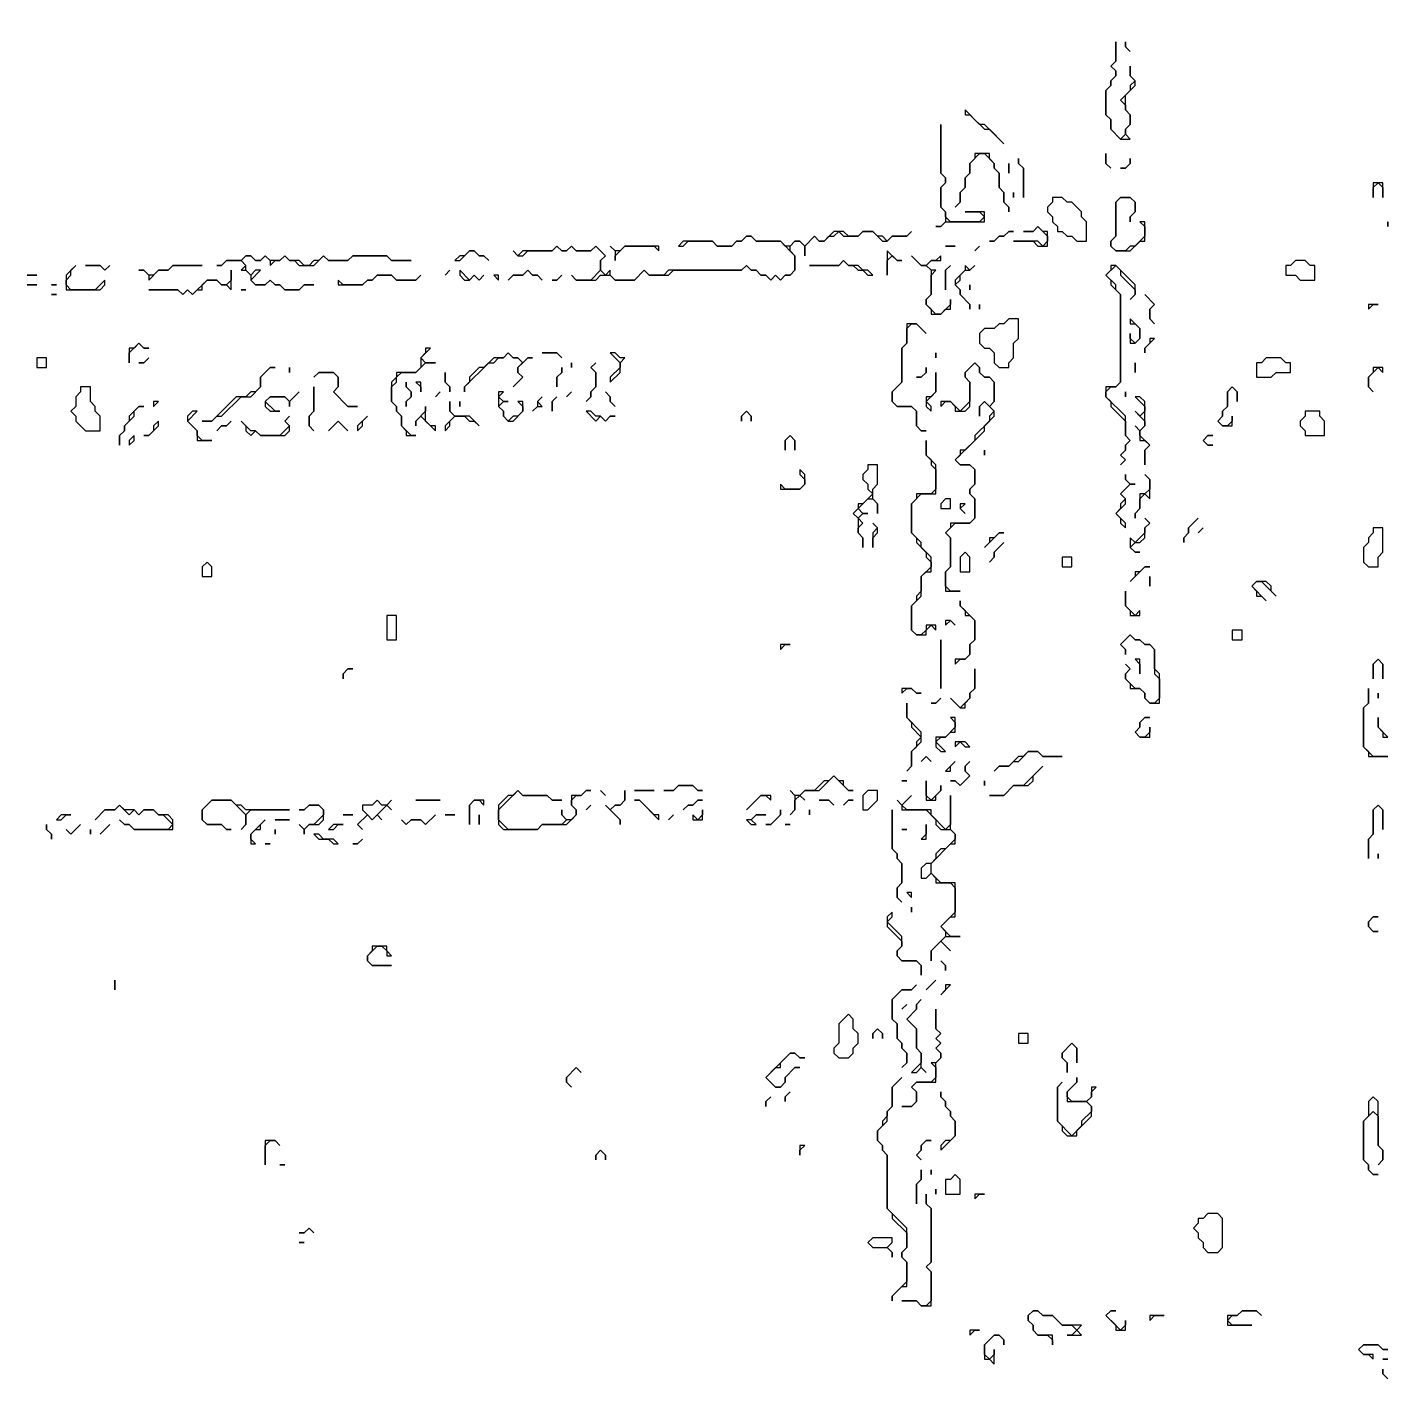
# Model space of a CAD drawing. Header units: metres. Extents: x 0 to 3575, y 1 to 2763.
# Drawn here: x 3295 to 3575, y 35 to 313 of the extents above; entities that cross this region are included whole.
import ezdxf

# ---------------------------------------------------------------- set-up
doc = ezdxf.new("R2010")
doc.units = ezdxf.units.M

msp = doc.modelspace()

# ---------------------------------------------------------------- linework, layer by layer
for points in [[(3521, 313)], [(3519, 310), (3519, 306), (3518, 305), (3519, 304), (3519, 303), (3518, 302), (3518, 301), (3517, 300), (3517, 295), (3518, 294), (3518, 292), (3520, 290), (3522, 290), (3521, 291), (3521, 292), (3522, 293), (3522, 295), (3521, 296), (3521, 299), (3523, 301), (3523, 302), (3522, 303), (3522, 305), (3522, 303), (3523, 302), (3522, 301), (3522, 300), (3520, 298), (3521, 297), (3521, 296), (3522, 295), (3522, 293), (3521, 292), (3521, 291), (3520, 290), (3518, 292), (3518, 294), (3517, 295), (3517, 300), (3518, 301), (3518, 302), (3519, 303), (3519, 304), (3518, 305), (3519, 306)], [(3521, 310), (3521, 309), (3522, 308), (3521, 309)], [(3520, 301)], [(3486, 297)], [(3484, 295)], [(3488, 296), (3488, 295), (3489, 295), (3492, 292), (3493, 292), (3496, 289), (3492, 293), (3491, 293)], [(3483, 293), (3483, 283), (3484, 282), (3484, 281), (3483, 280), (3483, 276), (3484, 275), (3484, 273), (3483, 272), (3482, 272), (3483, 272), (3484, 273), (3492, 273), (3492, 275), (3488, 275), (3491, 275), (3492, 274), (3491, 273), (3485, 273), (3484, 274), (3484, 275), (3483, 276), (3483, 280), (3484, 281), (3484, 282), (3483, 283)], [(3485, 292)], [(3518, 289)], [(3490, 287), (3490, 286), (3489, 285), (3489, 283), (3488, 282), (3488, 280), (3487, 279), (3487, 277), (3486, 276), (3487, 277), (3487, 279), (3488, 280), (3488, 282), (3489, 283), (3489, 285), (3491, 287), (3492, 287), (3494, 285), (3494, 284), (3495, 283), (3495, 280), (3496, 279), (3496, 277), (3497, 276), (3497, 275), (3497, 276), (3496, 277), (3496, 279), (3495, 280), (3495, 283), (3494, 284), (3494, 285), (3493, 286), (3493, 287)], [(3498, 288)], [(3499, 286), (3499, 285), (3500, 284), (3500, 278), (3500, 284), (3499, 285)], [(3517, 287), (3517, 285), (3518, 284), (3517, 285)], [(3522, 286), (3522, 285), (3521, 284), (3520, 284), (3521, 284), (3522, 285)], [(3522, 288)], [(3497, 285), (3497, 283)], [(3572, 281), (3572, 278), (3572, 280), (3573, 281), (3574, 280), (3574, 278), (3574, 281)], [(3498, 279), (3498, 278)], [(3506, 278), (3506, 277), (3505, 276), (3505, 275), (3506, 274), (3506, 273), (3507, 272), (3507, 271), (3508, 271), (3509, 270), (3510, 270), (3511, 269), (3513, 269), (3513, 273), (3512, 274), (3512, 275), (3510, 277), (3509, 277), (3508, 278)], [(3520, 278), (3519, 277), (3519, 270), (3518, 269), (3518, 268), (3519, 267), (3522, 267), (3524, 269), (3525, 269), (3525, 273), (3524, 273), (3525, 272), (3525, 270), (3523, 268), (3522, 268), (3521, 267), (3519, 267), (3518, 268), (3518, 269), (3519, 270), (3519, 277), (3520, 278), (3522, 278), (3523, 277), (3523, 275), (3522, 274), (3522, 273), (3522, 274), (3523, 275), (3523, 277), (3522, 278)], [(3499, 275)], [(3498, 273)], [(3503, 272), (3502, 271), (3500, 271), (3502, 271), (3503, 272), (3505, 270), (3505, 269), (3504, 268), (3503, 269), (3498, 269), (3502, 269), (3503, 268), (3505, 268), (3505, 271), (3504, 271)], [(3575, 273), (3575, 272)], [(3461, 271), (3459, 269), (3458, 269), (3457, 270), (3455, 268), (3454, 269), (3453, 269), (3452, 268), (3451, 268), (3450, 269), (3445, 269), (3444, 270), (3443, 270), (3442, 269), (3441, 269), (3440, 268), (3437, 268), (3436, 269), (3430, 269), (3429, 268), (3430, 268), (3431, 269), (3436, 269), (3437, 268), (3440, 268), (3441, 269), (3442, 269), (3443, 270), (3444, 270), (3445, 269), (3450, 269), (3453, 266), (3453, 263), (3452, 262), (3451, 262), (3450, 261), (3449, 262), (3448, 261), (3447, 262), (3446, 262), (3445, 263), (3444, 263), (3443, 264), (3442, 263), (3427, 263), (3426, 262), (3423, 262), (3422, 263), (3420, 261), (3416, 261), (3415, 262), (3415, 263), (3414, 262), (3413, 263), (3413, 265), (3414, 266), (3412, 268), (3411, 267), (3408, 267), (3407, 268), (3406, 267), (3405, 267), (3404, 268), (3403, 267), (3397, 267), (3396, 266), (3395, 267), (3396, 266), (3397, 266), (3398, 267), (3403, 267), (3404, 268), (3405, 267), (3406, 267), (3407, 268), (3408, 267), (3411, 267), (3412, 268), (3414, 266), (3413, 265), (3413, 263), (3411, 261), (3408, 261), (3407, 262), (3408, 261), (3412, 261), (3413, 262), (3415, 262), (3416, 261), (3420, 261), (3422, 263), (3423, 262), (3427, 262), (3428, 263), (3442, 263), (3443, 264), (3444, 263), (3445, 263), (3446, 262), (3447, 262), (3448, 261), (3449, 262), (3450, 261), (3451, 262), (3452, 262), (3453, 263), (3453, 266), (3452, 267), (3452, 268), (3453, 269), (3454, 269), (3455, 268), (3455, 266), (3455, 268), (3457, 270), (3458, 269), (3459, 269), (3460, 270), (3461, 270), (3462, 271), (3463, 270), (3466, 270), (3467, 271), (3469, 271), (3471, 269), (3472, 269), (3473, 270), (3476, 270), (3477, 271), (3476, 270), (3473, 270), (3472, 269), (3471, 270), (3470, 270), (3469, 271), (3467, 271), (3466, 270), (3464, 270), (3463, 271)], [(3497, 271), (3496, 270), (3495, 270), (3494, 269), (3493, 269), (3494, 269), (3495, 270), (3496, 270), (3497, 271), (3498, 271)], [(3340, 266), (3339, 265), (3336, 265), (3335, 264), (3334, 264), (3335, 264), (3336, 265), (3339, 265), (3340, 264), (3339, 263), (3340, 263), (3341, 262), (3341, 261), (3342, 260), (3344, 260), (3345, 261), (3346, 260), (3347, 260), (3348, 259), (3351, 259), (3352, 260), (3354, 260), (3352, 260), (3351, 259), (3348, 259), (3347, 260), (3346, 260), (3345, 261), (3344, 260), (3342, 260), (3341, 261), (3343, 263), (3342, 263), (3341, 262), (3340, 263), (3340, 264), (3339, 265), (3340, 266), (3341, 266), (3342, 265), (3343, 265), (3344, 266), (3345, 265), (3345, 264), (3346, 265), (3347, 265), (3348, 266), (3349, 265), (3350, 265), (3351, 264), (3354, 264), (3356, 266), (3357, 265), (3361, 265), (3362, 266), (3369, 266), (3370, 265), (3374, 265), (3370, 265), (3369, 266), (3362, 266), (3361, 265), (3357, 265), (3356, 266), (3355, 265), (3354, 265), (3353, 264), (3352, 264), (3351, 265), (3349, 265), (3348, 266), (3347, 265), (3345, 265), (3344, 266), (3343, 265), (3342, 265), (3341, 266)], [(3386, 267), (3385, 266), (3384, 266), (3383, 265), (3384, 265), (3386, 267), (3387, 267), (3388, 266), (3389, 266), (3390, 265), (3389, 266), (3388, 266), (3387, 267)], [(3415, 268), (3416, 267), (3416, 265), (3416, 266), (3418, 268), (3424, 268), (3425, 267), (3425, 268), (3418, 268), (3417, 267), (3416, 267)], [(3472, 267), (3472, 262), (3472, 265), (3473, 266), (3474, 265), (3475, 265), (3474, 265)], [(3475, 267)], [(3477, 266), (3479, 264), (3480, 264), (3481, 263), (3481, 258), (3480, 257), (3480, 256), (3481, 255), (3481, 254), (3483, 254), (3484, 255), (3485, 255), (3485, 257), (3485, 256), (3483, 254), (3482, 254), (3480, 256), (3480, 257), (3481, 258), (3481, 262), (3482, 263), (3481, 263), (3480, 264), (3481, 265), (3483, 265), (3483, 266), (3482, 265), (3481, 265), (3480, 264), (3479, 264)], [(3484, 268), (3486, 268)], [(3486, 266)], [(3491, 268), (3490, 267)], [(3305, 264), (3303, 262), (3303, 259), (3310, 259), (3311, 260), (3311, 261), (3309, 259), (3304, 259), (3303, 260), (3303, 261), (3304, 262), (3304, 263)], [(3307, 264), (3310, 264), (3311, 263), (3312, 264), (3311, 263), (3310, 264)], [(3325, 264), (3324, 263), (3322, 263), (3321, 262), (3320, 262), (3319, 263), (3318, 263), (3319, 263), (3320, 262), (3320, 261), (3322, 263), (3324, 263), (3325, 264), (3331, 264)], [(3376, 265)], [(3393, 265)], [(3463, 265), (3462, 264), (3456, 264), (3462, 264), (3463, 265), (3464, 264), (3465, 264), (3466, 263), (3467, 263), (3468, 262), (3469, 262), (3468, 263), (3467, 263), (3466, 264), (3464, 264)], [(3485, 264), (3484, 263), (3484, 259), (3484, 263)], [(3488, 264), (3488, 263), (3486, 261), (3486, 260), (3487, 259), (3487, 258), (3489, 256), (3489, 255), (3489, 256), (3487, 258), (3487, 259), (3486, 260), (3487, 261), (3487, 262), (3488, 263), (3489, 263), (3490, 264), (3489, 263)], [(3518, 264), (3518, 263), (3517, 262), (3518, 261), (3518, 260), (3520, 258), (3520, 240), (3519, 239), (3517, 239), (3517, 237), (3518, 236), (3518, 235), (3521, 232), (3521, 229), (3522, 228), (3521, 227), (3521, 226), (3520, 225), (3521, 224), (3520, 223), (3521, 224), (3520, 225), (3521, 226), (3521, 227), (3522, 228), (3521, 229), (3521, 233), (3517, 237), (3517, 238), (3518, 239), (3519, 239), (3520, 240), (3520, 258), (3519, 259), (3519, 260), (3517, 262), (3519, 264), (3520, 263), (3520, 262), (3523, 259), (3523, 258), (3522, 257), (3523, 258), (3523, 260), (3519, 264)], [(3556, 265), (3555, 264), (3554, 264), (3554, 262), (3556, 262), (3557, 261), (3560, 261), (3560, 264), (3559, 264), (3558, 265)], [(3295, 262), (3297, 262)], [(3337, 263), (3337, 261), (3336, 260), (3335, 260), (3334, 261), (3332, 261), (3329, 258), (3328, 259), (3327, 258), (3326, 259), (3320, 259), (3326, 259), (3327, 258), (3328, 259), (3329, 258), (3330, 259), (3331, 259), (3331, 260), (3332, 261), (3334, 261), (3335, 260), (3336, 260), (3337, 259)], [(3357, 261)], [(3367, 262), (3366, 261), (3365, 261), (3364, 260), (3360, 260), (3359, 261), (3359, 260), (3364, 260), (3365, 261), (3366, 261), (3367, 262), (3370, 262), (3371, 261), (3375, 261), (3376, 262), (3375, 261), (3371, 261), (3370, 262)], [(3382, 263), (3381, 262)], [(3384, 263), (3384, 262), (3385, 261), (3386, 261), (3387, 262), (3388, 261), (3389, 262), (3388, 261), (3387, 262), (3386, 261)], [(3391, 262), (3392, 261), (3392, 262)], [(3398, 263), (3397, 262), (3395, 262), (3394, 261), (3395, 262), (3397, 262), (3398, 263), (3399, 262), (3400, 262), (3401, 261), (3400, 262), (3399, 262)], [(3405, 262), (3404, 261), (3403, 261), (3404, 261)], [(3295, 260), (3297, 260)], [(3300, 260), (3301, 260)], [(3300, 258), (3301, 258)], [(3339, 259), (3340, 259)], [(3489, 260), (3489, 259)], [(3525, 258), (3527, 256), (3526, 255), (3526, 253), (3527, 252), (3526, 253), (3526, 255), (3527, 256)], [(3491, 256), (3491, 255)], [(3571, 256), (3571, 255), (3572, 256), (3573, 256)], [(3476, 252), (3476, 248), (3475, 247), (3475, 240), (3473, 238), (3473, 236), (3474, 235), (3477, 235), (3478, 234), (3478, 231), (3479, 230), (3480, 230), (3479, 230), (3478, 231), (3478, 234), (3477, 235), (3474, 235), (3473, 236), (3473, 238), (3475, 240), (3475, 247), (3476, 248), (3476, 251), (3477, 252), (3478, 252), (3480, 250), (3478, 252)], [(3497, 253), (3496, 252), (3495, 252), (3494, 251), (3492, 251), (3491, 250), (3491, 248), (3492, 247), (3493, 247), (3494, 246), (3494, 244), (3495, 243), (3497, 243), (3497, 244), (3498, 245), (3498, 248), (3499, 249), (3499, 253)], [(3522, 253), (3522, 252), (3523, 252), (3524, 251), (3524, 249), (3523, 248), (3522, 249), (3522, 250), (3522, 248), (3523, 248), (3524, 249), (3524, 251)], [(3573, 254)], [(3318, 248), (3317, 247), (3316, 247), (3316, 244), (3316, 246), (3318, 248), (3319, 247), (3320, 247), (3319, 247)], [(3377, 247), (3377, 246), (3376, 245), (3376, 243), (3375, 242), (3371, 242), (3371, 241), (3370, 240), (3370, 236), (3371, 235), (3371, 234), (3372, 233), (3372, 231), (3373, 230), (3373, 229), (3375, 229), (3374, 229), (3372, 231), (3372, 233), (3371, 234), (3371, 235), (3370, 236), (3370, 239), (3371, 240), (3371, 241), (3372, 242), (3375, 242), (3377, 244), (3379, 244), (3377, 244), (3376, 245), (3378, 247)], [(3380, 247)], [(3478, 248)], [(3526, 249), (3526, 248), (3525, 247), (3525, 246), (3525, 247), (3527, 249)], [(3297, 245), (3297, 243), (3299, 243), (3299, 245)], [(3320, 245), (3319, 244), (3318, 244), (3319, 244)], [(3394, 246), (3393, 245), (3391, 245), (3389, 243), (3388, 243), (3386, 241), (3386, 240), (3385, 239), (3385, 238), (3385, 239), (3390, 244), (3391, 244), (3392, 245), (3393, 245), (3394, 246), (3395, 245), (3396, 245), (3397, 244), (3396, 243), (3396, 242), (3397, 241), (3395, 239), (3397, 241), (3396, 242), (3396, 243), (3398, 245), (3399, 245), (3398, 245), (3397, 244), (3396, 245), (3395, 245)], [(3401, 246), (3404, 246), (3405, 245), (3404, 246)], [(3407, 244), (3407, 243)], [(3412, 244), (3411, 243), (3412, 242), (3412, 239), (3411, 238), (3411, 237), (3410, 236), (3411, 237), (3411, 238), (3412, 239), (3412, 242), (3411, 243)], [(3413, 246)], [(3415, 246), (3417, 244), (3417, 243), (3415, 241), (3415, 240), (3417, 242), (3417, 244), (3418, 245), (3417, 245), (3416, 246)], [(3482, 246), (3482, 245)], [(3490, 244), (3488, 242), (3488, 241), (3489, 240), (3489, 236), (3487, 234), (3485, 236), (3483, 236), (3483, 235), (3484, 236), (3485, 236), (3486, 235), (3486, 234), (3488, 234), (3489, 235), (3489, 240), (3488, 241), (3488, 242), (3490, 244), (3491, 243), (3491, 242), (3492, 241), (3493, 241), (3494, 240), (3494, 236), (3493, 235), (3492, 236), (3491, 235), (3491, 233), (3491, 235), (3492, 236), (3494, 234), (3493, 233), (3493, 232), (3490, 229), (3490, 228), (3488, 226), (3487, 226), (3487, 225), (3486, 224), (3487, 223), (3489, 223), (3490, 222), (3490, 219), (3489, 218), (3489, 217), (3490, 216), (3490, 212), (3489, 211), (3485, 211), (3485, 210), (3484, 209), (3485, 208), (3485, 202), (3484, 201), (3484, 197), (3487, 197), (3485, 197), (3484, 198), (3484, 201), (3485, 202), (3485, 208), (3484, 209), (3486, 211), (3489, 211), (3490, 212), (3490, 216), (3489, 217), (3489, 218), (3490, 219), (3490, 222), (3489, 223), (3487, 223), (3486, 224), (3492, 230), (3492, 231), (3494, 233), (3494, 234), (3493, 235), (3494, 236), (3494, 240), (3493, 241), (3492, 241), (3491, 242), (3491, 243)], [(3522, 246)], [(3523, 244), (3523, 242)], [(3550, 245), (3549, 244), (3548, 244), (3548, 241), (3551, 241), (3552, 242), (3555, 242), (3555, 244), (3554, 244), (3553, 245)], [(3345, 243), (3343, 241), (3343, 239), (3342, 238), (3341, 238), (3340, 237), (3338, 237), (3333, 232), (3331, 232), (3333, 232), (3334, 233), (3335, 233), (3339, 237), (3341, 237), (3343, 239), (3343, 241), (3345, 243), (3346, 243)], [(3349, 243), (3349, 242)], [(3355, 242), (3354, 241), (3355, 242), (3358, 242), (3359, 241), (3359, 239), (3358, 238), (3361, 235), (3363, 235), (3361, 235), (3358, 238), (3359, 239), (3359, 241), (3358, 242)], [(3381, 242), (3381, 240), (3382, 239), (3382, 238), (3382, 239), (3381, 240)], [(3401, 243)], [(3405, 243), (3405, 242), (3404, 241), (3404, 239), (3404, 241), (3405, 242)], [(3480, 243), (3480, 242), (3479, 241), (3478, 241), (3479, 241), (3480, 242)], [(3482, 242), (3482, 238), (3481, 237), (3480, 237), (3480, 235), (3481, 234), (3481, 235), (3480, 236), (3482, 238)], [(3572, 243), (3572, 242), (3571, 241), (3571, 239), (3572, 238), (3571, 239), (3571, 241), (3573, 243), (3574, 242), (3574, 243)], [(3306, 239), (3306, 238), (3305, 237), (3305, 235), (3304, 234), (3305, 233), (3305, 232), (3307, 230), (3310, 230), (3310, 233), (3309, 234), (3309, 235), (3308, 236), (3308, 239)], [(3351, 238), (3349, 236), (3348, 237), (3345, 237), (3344, 236), (3344, 235), (3345, 234), (3347, 234), (3346, 234), (3344, 236), (3345, 237), (3348, 237), (3349, 236), (3349, 235), (3349, 236)], [(3351, 240)], [(3354, 239), (3354, 234), (3353, 233), (3353, 231), (3354, 230), (3353, 231), (3353, 233), (3354, 234)], [(3373, 240), (3373, 239), (3374, 238), (3374, 237), (3373, 236), (3373, 235), (3373, 236), (3374, 237), (3374, 238), (3373, 239)], [(3375, 240), (3376, 239), (3376, 238), (3376, 240)], [(3380, 238), (3379, 237)], [(3392, 238), (3392, 235), (3393, 234), (3393, 233), (3394, 232), (3395, 232), (3397, 234), (3397, 236), (3396, 236), (3397, 235), (3397, 234), (3396, 233), (3395, 233), (3394, 232), (3393, 233), (3393, 234), (3392, 235), (3393, 236), (3394, 236), (3393, 236), (3392, 237), (3393, 238)], [(3397, 238)], [(3407, 238), (3406, 237)], [(3414, 238), (3415, 237), (3415, 236), (3416, 235), (3415, 236), (3415, 237)], [(3521, 238), (3521, 237)], [(3523, 239)], [(3543, 239), (3542, 238), (3542, 235), (3541, 234), (3541, 233), (3540, 232), (3541, 231), (3543, 231), (3543, 233), (3543, 232), (3542, 231), (3541, 231), (3540, 232), (3541, 233), (3541, 234), (3542, 235), (3542, 238), (3543, 239), (3544, 238), (3544, 236), (3544, 238)], [(3574, 240)], [(3574, 238)], [(3321, 236), (3321, 235), (3322, 236)], [(3365, 237)], [(3382, 236), (3382, 234), (3383, 233), (3381, 231), (3381, 230), (3382, 231), (3382, 232), (3383, 233), (3385, 233), (3386, 232), (3387, 232), (3388, 231), (3386, 233), (3383, 233), (3382, 234)], [(3384, 236), (3384, 235)], [(3401, 237), (3400, 236), (3400, 235), (3399, 234), (3400, 235), (3401, 235), (3400, 236)], [(3404, 237), (3403, 236), (3403, 234), (3403, 236)], [(3523, 237), (3525, 235), (3525, 234), (3524, 233), (3523, 234), (3525, 232), (3525, 231), (3524, 230), (3523, 231), (3524, 230), (3524, 228), (3525, 228), (3526, 227), (3525, 226), (3525, 223), (3525, 226), (3526, 227), (3524, 229), (3524, 230), (3525, 231), (3525, 236), (3524, 237)], [(3318, 235), (3316, 233), (3316, 232), (3315, 231), (3315, 230), (3314, 229), (3314, 227), (3314, 229), (3315, 230), (3315, 231), (3317, 233), (3317, 234), (3318, 235), (3319, 235)], [(3329, 234), (3328, 233), (3328, 232), (3330, 230), (3330, 228), (3333, 228), (3331, 228), (3330, 229), (3330, 230), (3328, 232), (3330, 234)], [(3349, 233), (3348, 232), (3349, 231), (3347, 229), (3343, 229), (3342, 230), (3341, 230), (3339, 232), (3340, 231), (3340, 230), (3341, 229), (3342, 230), (3343, 229), (3348, 229), (3349, 230), (3349, 231), (3348, 232)], [(3365, 233), (3363, 231), (3363, 230), (3364, 231), (3364, 232)], [(3366, 235)], [(3377, 235), (3377, 234), (3375, 232), (3375, 231), (3375, 232), (3376, 233), (3379, 230), (3379, 231), (3378, 231), (3377, 232)], [(3410, 234), (3412, 232), (3413, 233), (3414, 232), (3415, 233), (3416, 233), (3415, 233), (3414, 232), (3413, 233), (3412, 233), (3411, 234)], [(3443, 234), (3442, 233), (3442, 232), (3442, 233), (3443, 234), (3444, 233), (3444, 232), (3444, 233)], [(3558, 234), (3558, 233), (3557, 232), (3557, 231), (3558, 230), (3558, 229), (3562, 229), (3562, 232), (3561, 233), (3561, 234)], [(3322, 232), (3321, 231), (3321, 230), (3320, 229), (3319, 229), (3320, 229), (3322, 231)], [(3332, 230)], [(3337, 232), (3336, 231), (3335, 231), (3334, 230), (3335, 231), (3336, 231)], [(3359, 232), (3357, 230), (3359, 232), (3361, 230)], [(3391, 231)], [(3317, 229), (3316, 228), (3316, 227), (3317, 228)], [(3452, 229), (3451, 228), (3451, 226), (3451, 228), (3452, 229), (3453, 228), (3453, 226), (3453, 228)], [(3480, 228), (3480, 225), (3481, 224), (3481, 223), (3482, 222), (3482, 218), (3481, 217), (3478, 217), (3478, 216), (3477, 215), (3477, 209), (3478, 208), (3478, 207), (3480, 205), (3480, 204), (3481, 203), (3481, 202), (3479, 200), (3479, 197), (3478, 196), (3478, 195), (3477, 194), (3477, 189), (3478, 188), (3480, 188), (3480, 189), (3481, 190), (3482, 189), (3482, 190), (3480, 190), (3480, 189), (3479, 188), (3478, 188), (3477, 189), (3477, 194), (3479, 196), (3479, 200), (3480, 201), (3481, 201), (3481, 204), (3479, 206), (3479, 207), (3477, 209), (3477, 215), (3479, 217), (3482, 217), (3482, 223), (3480, 225)], [(3538, 229), (3537, 228), (3538, 227), (3539, 227), (3538, 227), (3537, 228), (3538, 229), (3539, 229)], [(3450, 224)], [(3452, 224)], [(3490, 225)], [(3492, 226), (3492, 225)], [(3448, 222)], [(3454, 222), (3454, 221), (3455, 220), (3455, 219), (3454, 218), (3451, 218), (3450, 219), (3450, 218), (3454, 218), (3455, 219), (3455, 221)], [(3452, 222)], [(3468, 223), (3468, 222), (3467, 221), (3467, 220), (3468, 219), (3468, 218), (3469, 217), (3467, 215), (3466, 215), (3466, 214), (3465, 213), (3466, 212), (3466, 209), (3467, 208), (3467, 206), (3467, 208), (3466, 209), (3466, 210), (3467, 211), (3466, 212), (3467, 213), (3468, 213), (3467, 213), (3466, 214), (3468, 216), (3469, 216), (3470, 215), (3470, 213), (3470, 215), (3469, 216), (3469, 218), (3470, 219), (3470, 223)], [(3523, 222)], [(3521, 221), (3521, 220), (3522, 219), (3520, 217), (3521, 216), (3520, 215), (3520, 214), (3519, 213), (3520, 212), (3520, 211), (3521, 210), (3521, 211), (3519, 213), (3521, 215), (3521, 216), (3520, 217), (3522, 219), (3523, 219), (3522, 219), (3521, 220)], [(3525, 221), (3526, 220), (3526, 218), (3525, 217), (3524, 217), (3524, 214), (3523, 213), (3523, 212), (3523, 213), (3524, 214), (3524, 216), (3525, 217), (3526, 216), (3526, 220)], [(3471, 217)], [(3484, 216), (3483, 215), (3483, 214), (3485, 214), (3485, 216)], [(3487, 215), (3487, 214), (3488, 213), (3487, 214), (3488, 215)], [(3469, 211), (3470, 210), (3469, 209), (3469, 206), (3469, 208), (3470, 209), (3470, 210)], [(3525, 212), (3526, 211), (3525, 210), (3525, 209), (3523, 207), (3522, 208), (3522, 206), (3523, 205), (3524, 205), (3523, 205), (3522, 206), (3523, 207), (3524, 207), (3525, 208), (3525, 210), (3526, 211)], [(3523, 210)], [(3536, 212), (3534, 210), (3534, 209), (3533, 208), (3533, 207), (3533, 208), (3534, 209), (3534, 210)], [(3537, 210), (3536, 209)], [(3538, 212)], [(3572, 210), (3572, 209), (3571, 208), (3571, 207), (3570, 206), (3570, 203), (3571, 202), (3573, 202), (3573, 204), (3574, 205), (3574, 210)], [(3495, 209), (3494, 208), (3493, 208), (3493, 207), (3492, 206), (3495, 209), (3496, 209)], [(3488, 205), (3487, 204), (3487, 201), (3489, 201), (3489, 204)], [(3496, 207), (3494, 205), (3494, 204), (3493, 203), (3494, 204), (3494, 205)], [(3535, 207)], [(3332, 203), (3331, 202), (3331, 200), (3333, 200), (3333, 202)], [(3508, 204), (3508, 202), (3510, 202), (3510, 204)], [(3525, 202), (3524, 201), (3523, 201), (3523, 200), (3522, 199), (3525, 202), (3526, 202)], [(3526, 200), (3526, 198)], [(3548, 199), (3547, 198), (3548, 197), (3548, 196), (3549, 196), (3550, 195), (3547, 198), (3548, 199), (3549, 199), (3552, 196), (3551, 197), (3551, 198), (3550, 199)], [(3521, 197), (3521, 194), (3522, 193), (3522, 192), (3524, 192), (3524, 193), (3523, 192), (3521, 194)], [(3524, 197)], [(3487, 195), (3487, 194), (3488, 193), (3488, 192), (3489, 192), (3490, 191), (3490, 187), (3489, 186), (3489, 184), (3488, 183), (3486, 183), (3486, 182), (3487, 183), (3488, 183), (3489, 184), (3489, 186), (3490, 187), (3490, 191), (3487, 194)], [(3526, 195)], [(3369, 192), (3369, 187), (3371, 187), (3371, 192)], [(3484, 191), (3484, 190), (3485, 191), (3486, 190), (3485, 191)], [(3551, 193)], [(3486, 188)], [(3522, 188), (3520, 186), (3521, 185), (3521, 184), (3521, 185), (3520, 186), (3522, 188), (3523, 187), (3524, 187), (3525, 186), (3526, 186), (3527, 185), (3527, 180), (3528, 179), (3528, 175), (3527, 174), (3526, 174), (3525, 175), (3525, 176), (3524, 177), (3523, 177), (3521, 179), (3521, 180), (3522, 181), (3521, 182), (3522, 181), (3521, 180), (3521, 179), (3522, 178), (3522, 177), (3524, 177), (3525, 176), (3525, 175), (3526, 174), (3528, 174), (3528, 180), (3527, 181), (3527, 185), (3526, 186), (3525, 186), (3524, 187), (3523, 187)], [(3543, 189), (3543, 187), (3545, 187), (3545, 189)], [(3450, 186), (3450, 185), (3451, 186), (3452, 186)], [(3483, 187), (3483, 177)], [(3523, 183), (3524, 182), (3524, 180), (3524, 183)], [(3573, 183), (3572, 182), (3572, 179), (3572, 182), (3573, 183), (3574, 182), (3574, 179), (3574, 182)], [(3361, 181), (3360, 180), (3360, 179), (3360, 180), (3361, 181), (3362, 181)], [(3490, 181), (3490, 177), (3489, 176), (3489, 175), (3487, 173), (3485, 175), (3487, 173), (3488, 173), (3488, 174), (3489, 175), (3489, 176), (3490, 177)], [(3488, 181)], [(3362, 179)], [(3475, 177), (3475, 176), (3476, 177), (3477, 177), (3478, 176), (3479, 176), (3478, 176), (3477, 177)], [(3526, 178)], [(3571, 177), (3571, 174), (3570, 173), (3570, 165), (3571, 164), (3571, 163), (3575, 163), (3572, 163), (3570, 165), (3570, 173), (3571, 174)], [(3476, 174), (3476, 171), (3477, 170), (3477, 169), (3479, 167), (3478, 166), (3478, 165), (3477, 164), (3477, 161), (3476, 160), (3477, 161), (3477, 164), (3479, 166), (3479, 168), (3476, 171)], [(3481, 176)], [(3483, 175), (3482, 174), (3481, 174), (3482, 174)], [(3573, 176), (3573, 175)], [(3485, 171), (3486, 170), (3486, 169), (3484, 167), (3482, 167), (3482, 165), (3483, 164), (3484, 164), (3482, 166), (3483, 167), (3484, 167), (3485, 168), (3486, 168), (3486, 171)], [(3484, 173)], [(3525, 171), (3524, 170), (3524, 169), (3523, 168), (3524, 167), (3526, 167), (3526, 169), (3526, 168), (3525, 167), (3524, 167), (3523, 168), (3524, 169), (3524, 170), (3525, 171), (3526, 171)], [(3573, 171), (3573, 169), (3574, 168), (3574, 167), (3575, 167), (3573, 169)], [(3486, 166), (3486, 165), (3487, 166), (3488, 165), (3489, 165), (3488, 166)], [(3480, 163), (3479, 162), (3480, 163), (3481, 162)], [(3501, 164), (3500, 163), (3499, 163), (3497, 161), (3495, 161), (3494, 160), (3495, 161), (3497, 161), (3498, 162), (3499, 162), (3501, 164), (3503, 164), (3504, 163), (3508, 163), (3504, 163), (3503, 164)], [(3482, 160)], [(3483, 162)], [(3486, 162), (3484, 160), (3485, 160), (3485, 161)], [(3489, 162), (3488, 161), (3488, 160), (3489, 159), (3487, 157), (3486, 158), (3485, 158), (3486, 158), (3487, 157), (3489, 159), (3488, 160), (3488, 161)], [(3504, 161), (3500, 157), (3498, 157), (3496, 155), (3493, 155), (3496, 155), (3498, 157), (3501, 157), (3502, 158), (3502, 159)], [(3508, 161)], [(3429, 157), (3428, 156), (3426, 156), (3428, 156), (3429, 157), (3432, 157), (3433, 156), (3434, 156), (3433, 156), (3432, 157)], [(3461, 159), (3460, 158), (3459, 158), (3457, 156), (3455, 156), (3454, 155), (3453, 155), (3452, 156), (3453, 155), (3453, 152), (3452, 151), (3453, 152), (3453, 154), (3454, 155), (3455, 154), (3454, 155), (3455, 156), (3458, 156), (3461, 159), (3464, 156), (3465, 156), (3464, 156), (3463, 157), (3463, 158), (3462, 158)], [(3475, 158), (3476, 158)], [(3478, 159)], [(3480, 158), (3480, 154), (3482, 154), (3482, 155), (3483, 156), (3483, 157), (3483, 156), (3481, 154), (3480, 155)], [(3492, 158), (3492, 157)], [(3333, 154), (3331, 152), (3331, 150), (3332, 149), (3335, 149), (3336, 148), (3337, 148), (3336, 148), (3335, 149), (3332, 149), (3331, 150), (3331, 152), (3333, 154), (3337, 154), (3340, 151), (3340, 149), (3339, 148), (3340, 149), (3340, 151), (3341, 152), (3349, 152), (3340, 152), (3339, 153), (3338, 153), (3337, 154)], [(3367, 154), (3366, 153), (3364, 153), (3364, 152), (3365, 151), (3363, 149), (3364, 148), (3363, 149), (3365, 151), (3366, 150), (3367, 151), (3368, 150), (3367, 151), (3369, 153), (3370, 152), (3369, 153), (3370, 154), (3369, 153), (3368, 153)], [(3375, 154), (3380, 154)], [(3387, 154), (3386, 153), (3386, 149), (3386, 153), (3387, 154), (3388, 154), (3389, 153), (3389, 154)], [(3396, 156), (3395, 155), (3394, 155), (3392, 153), (3392, 149), (3393, 148), (3400, 148), (3401, 149), (3406, 149), (3408, 151), (3408, 152), (3407, 153), (3407, 154), (3408, 155), (3409, 155), (3410, 156), (3411, 156), (3410, 156), (3409, 155), (3407, 155), (3407, 153), (3408, 152), (3408, 151), (3407, 150), (3406, 150), (3405, 151), (3405, 152), (3405, 151), (3406, 150), (3405, 149), (3401, 149), (3400, 148), (3394, 148), (3392, 150), (3392, 152), (3396, 156), (3397, 155), (3402, 155), (3403, 154), (3405, 154), (3403, 154), (3402, 155), (3397, 155)], [(3413, 156), (3414, 155)], [(3418, 156), (3418, 154), (3417, 153), (3416, 153), (3415, 152), (3414, 153), (3417, 150), (3417, 149), (3417, 150), (3415, 152), (3416, 153), (3417, 153), (3418, 154)], [(3420, 156), (3424, 156)], [(3420, 154), (3421, 154), (3425, 150), (3425, 151), (3424, 151), (3421, 154)], [(3433, 154), (3432, 153), (3431, 153), (3430, 152), (3431, 153), (3432, 153), (3433, 154), (3434, 154)], [(3446, 155), (3443, 152), (3446, 155), (3447, 155), (3448, 154), (3448, 155)], [(3450, 155)], [(3458, 154), (3460, 154), (3461, 153), (3460, 154)], [(3461, 156)], [(3464, 154), (3463, 153), (3464, 154), (3465, 154)], [(3468, 156), (3467, 155), (3467, 152), (3468, 152), (3470, 154), (3470, 156)], [(3474, 156)], [(3477, 155), (3475, 153), (3474, 154), (3475, 153), (3475, 152), (3480, 152), (3482, 150), (3482, 149), (3483, 148), (3485, 148), (3486, 147), (3486, 146), (3484, 144), (3483, 144), (3482, 143), (3482, 142), (3481, 141), (3480, 141), (3479, 140), (3479, 138), (3480, 138), (3481, 139), (3482, 138), (3482, 137), (3485, 137), (3486, 136), (3486, 131), (3483, 128), (3484, 127), (3484, 126), (3481, 123), (3481, 121), (3481, 123), (3483, 125), (3485, 123), (3483, 125), (3484, 126), (3487, 126), (3485, 126), (3483, 128), (3485, 130), (3486, 130), (3486, 137), (3483, 137), (3481, 139), (3481, 141), (3485, 145), (3486, 145), (3486, 147), (3485, 148), (3485, 155), (3485, 149), (3484, 148), (3481, 151), (3481, 152), (3476, 152), (3475, 153)], [(3314, 153), (3313, 152), (3311, 152), (3309, 150), (3311, 152), (3313, 152), (3314, 153), (3316, 151), (3317, 152), (3318, 151), (3319, 152), (3321, 152), (3322, 151), (3323, 151), (3325, 149), (3324, 148), (3317, 148), (3316, 149), (3315, 149), (3314, 150), (3315, 149), (3316, 149), (3317, 148), (3325, 148), (3325, 150), (3324, 151), (3322, 151), (3321, 152), (3319, 152), (3318, 151), (3317, 152), (3315, 152)], [(3353, 153), (3352, 152), (3351, 152), (3352, 152), (3353, 153), (3355, 153), (3356, 152), (3356, 151), (3354, 149), (3353, 149), (3352, 148), (3351, 149), (3352, 148), (3352, 147), (3352, 148), (3353, 149), (3355, 149), (3356, 150), (3356, 152), (3355, 153)], [(3372, 152)], [(3411, 153), (3410, 152)], [(3419, 152)], [(3434, 152), (3434, 151), (3433, 150), (3432, 151), (3432, 150), (3434, 150)], [(3450, 152), (3450, 151), (3448, 149), (3447, 149), (3448, 149), (3450, 151)], [(3456, 152), (3456, 151)], [(3473, 152), (3473, 144), (3474, 143), (3474, 142), (3475, 141), (3475, 137), (3474, 136), (3474, 134), (3475, 133), (3474, 134), (3474, 136), (3475, 137), (3475, 141), (3474, 142), (3474, 143), (3473, 144)], [(3573, 153), (3572, 152), (3572, 147), (3571, 146), (3571, 142), (3571, 146), (3572, 147), (3572, 152), (3573, 153), (3574, 152), (3574, 148), (3574, 152)], [(3299, 149), (3299, 148), (3300, 147), (3300, 146), (3300, 147), (3299, 148)], [(3302, 151), (3301, 150), (3302, 150), (3303, 151), (3304, 151)], [(3306, 149), (3304, 147), (3303, 148), (3304, 147)], [(3306, 151)], [(3312, 149), (3310, 147)], [(3344, 150), (3341, 147), (3341, 145), (3342, 145), (3341, 146), (3341, 147), (3342, 148), (3343, 148), (3343, 149)], [(3346, 150), (3349, 150)], [(3358, 149), (3357, 148), (3358, 148), (3359, 149), (3360, 149)], [(3360, 151), (3362, 151)], [(3379, 151), (3377, 149), (3376, 150), (3374, 150), (3373, 149), (3372, 150), (3373, 149), (3374, 150), (3376, 150), (3377, 149)], [(3381, 151), (3383, 151)], [(3388, 151), (3388, 149)], [(3428, 151), (3427, 150)], [(3445, 151), (3444, 150), (3443, 150), (3444, 149), (3445, 149), (3444, 150), (3445, 151), (3447, 151)], [(3451, 149), (3452, 149)], [(3454, 150)], [(3478, 149)], [(3480, 149), (3480, 147), (3479, 146), (3480, 146)], [(3302, 146)], [(3308, 148), (3308, 147)], [(3339, 146)], [(3346, 148), (3346, 147)], [(3354, 147), (3355, 146), (3357, 146), (3358, 145), (3359, 145), (3358, 146), (3356, 146), (3355, 147)], [(3364, 146), (3363, 145), (3362, 145), (3363, 145)], [(3454, 148)], [(3456, 148)], [(3475, 148), (3476, 148)], [(3344, 145), (3345, 145)], [(3476, 145)], [(3573, 143), (3573, 142)], [(3476, 135), (3477, 134), (3477, 135)], [(3477, 132), (3477, 131)], [(3473, 131), (3472, 130), (3472, 128), (3475, 125), (3475, 124), (3474, 123), (3474, 122), (3475, 121), (3478, 121), (3479, 120), (3479, 118), (3479, 120), (3478, 121), (3475, 121), (3474, 122), (3474, 123), (3475, 124), (3475, 126), (3472, 129), (3473, 130)], [(3475, 131)], [(3572, 130), (3571, 129), (3571, 128), (3572, 127), (3573, 127), (3572, 127), (3571, 128), (3571, 129), (3572, 130), (3573, 130)], [(3366, 124), (3366, 123), (3365, 122), (3365, 121), (3366, 120), (3370, 120), (3366, 120), (3365, 121), (3365, 122), (3367, 124), (3368, 124), (3369, 123), (3369, 122), (3370, 122), (3369, 123), (3369, 124)], [(3487, 124)], [(3483, 121), (3484, 120), (3484, 119), (3484, 120)], [(3313, 117), (3313, 115)], [(3315, 117)], [(3315, 115)], [(3478, 116), (3477, 115), (3475, 115), (3473, 113), (3473, 109), (3474, 108), (3474, 105), (3475, 104), (3475, 103), (3476, 102), (3476, 100), (3475, 99), (3476, 100), (3476, 102), (3475, 103), (3475, 104), (3474, 105), (3474, 108), (3473, 109), (3473, 113), (3475, 115), (3477, 115)], [(3482, 117), (3480, 115)], [(3484, 116), (3484, 115), (3483, 114), (3485, 116)], [(3476, 112), (3475, 111)], [(3479, 113), (3478, 112), (3478, 111), (3476, 109), (3478, 107), (3478, 103), (3479, 102), (3479, 100), (3477, 98), (3478, 98), (3479, 99), (3480, 98), (3479, 99), (3479, 102), (3478, 103), (3478, 107), (3476, 109), (3478, 111), (3478, 112)], [(3464, 110), (3462, 108), (3462, 104), (3461, 103), (3461, 102), (3462, 101), (3464, 101), (3465, 102), (3465, 103), (3466, 104), (3466, 106), (3465, 107), (3465, 109)], [(3482, 111), (3482, 107), (3483, 106), (3482, 105), (3483, 104), (3482, 103), (3483, 102), (3483, 101), (3482, 100), (3481, 100), (3482, 99), (3482, 97), (3481, 96), (3478, 96), (3477, 95), (3478, 94), (3478, 92), (3477, 91), (3475, 91), (3477, 91), (3478, 92), (3478, 94), (3477, 95), (3478, 96), (3482, 96), (3482, 100), (3483, 101), (3483, 102), (3482, 103), (3483, 104), (3482, 105), (3483, 106), (3482, 107)], [(3470, 107), (3469, 106), (3469, 105), (3469, 106), (3470, 107), (3471, 106), (3471, 105), (3471, 106)], [(3499, 106), (3499, 104), (3501, 104), (3501, 106)], [(3510, 104), (3508, 102), (3508, 101), (3509, 100), (3509, 98), (3509, 100), (3508, 101), (3508, 102), (3510, 104), (3511, 103), (3511, 100), (3511, 103)], [(3452, 102), (3447, 97), (3449, 95), (3450, 95), (3451, 96), (3451, 97), (3453, 99), (3454, 99), (3453, 99), (3451, 97), (3451, 96), (3450, 95), (3449, 95), (3447, 97), (3449, 99), (3450, 99), (3450, 100), (3452, 102), (3453, 102), (3454, 101), (3455, 101), (3454, 101), (3453, 102)], [(3408, 99), (3406, 97), (3406, 96), (3407, 95), (3406, 96), (3406, 97), (3408, 99), (3409, 98)], [(3475, 97), (3473, 95), (3473, 91), (3472, 90), (3472, 89), (3471, 88), (3471, 87), (3470, 86), (3470, 84), (3471, 83), (3471, 82), (3472, 81), (3472, 70), (3473, 69), (3473, 68), (3476, 65), (3476, 62), (3475, 61), (3475, 60), (3476, 59), (3476, 55), (3473, 52), (3473, 51), (3473, 52), (3475, 54), (3476, 54), (3476, 59), (3475, 60), (3475, 61), (3476, 62), (3476, 66), (3472, 70), (3472, 81), (3471, 82), (3471, 83), (3470, 84), (3470, 86), (3472, 88), (3472, 90), (3473, 91), (3473, 95)], [(3511, 97), (3511, 96), (3509, 94), (3509, 92), (3513, 92), (3514, 91), (3514, 90), (3512, 88), (3512, 87), (3510, 85), (3507, 88), (3507, 95), (3508, 96), (3507, 95), (3507, 88), (3508, 87), (3508, 86), (3509, 85), (3511, 85), (3511, 86), (3514, 89), (3514, 91), (3513, 92), (3514, 93), (3514, 94), (3515, 95), (3514, 95), (3514, 93), (3513, 92), (3510, 92), (3509, 93), (3509, 94), (3511, 96)], [(3448, 93), (3447, 92), (3447, 91), (3447, 92)], [(3452, 94), (3451, 93), (3451, 92), (3451, 93)], [(3476, 93)], [(3483, 94), (3483, 93), (3484, 92), (3484, 91), (3485, 90), (3485, 89), (3486, 88), (3486, 85), (3485, 84), (3484, 84), (3483, 83), (3483, 82), (3486, 85), (3486, 88), (3485, 89), (3485, 90), (3484, 91), (3484, 92), (3483, 93)], [(3516, 93)], [(3572, 93), (3571, 92), (3571, 89), (3570, 88), (3570, 80), (3571, 79), (3571, 78), (3572, 77), (3573, 77), (3572, 77), (3571, 78), (3571, 79), (3570, 80), (3570, 88), (3572, 90), (3573, 89), (3573, 83), (3574, 82), (3574, 80), (3573, 79), (3574, 80), (3574, 82), (3573, 83), (3573, 92)], [(3449, 91)], [(3344, 84), (3344, 79), (3344, 83), (3345, 84), (3346, 84), (3347, 83), (3346, 84)], [(3480, 84), (3479, 83), (3479, 82), (3478, 81), (3479, 80), (3478, 81), (3479, 82), (3479, 83), (3480, 84), (3481, 84)], [(3413, 82), (3412, 81), (3412, 80), (3412, 81), (3413, 82), (3414, 81), (3414, 80), (3414, 81)], [(3454, 83), (3454, 81), (3454, 82), (3455, 83)], [(3347, 79), (3348, 79)], [(3479, 78), (3479, 76), (3478, 75), (3478, 71), (3478, 75), (3479, 76)], [(3481, 78), (3481, 77)], [(3486, 77), (3485, 76), (3484, 76), (3484, 73), (3487, 73), (3487, 76)], [(3480, 73), (3480, 71), (3481, 70), (3481, 59), (3480, 58), (3481, 57), (3481, 51), (3480, 50), (3479, 50), (3478, 51), (3475, 51), (3478, 51), (3479, 50), (3481, 50), (3481, 57), (3480, 58), (3481, 59), (3481, 70), (3480, 71)], [(3482, 74), (3482, 73)], [(3490, 73), (3490, 72), (3491, 73), (3492, 73)], [(3538, 69), (3537, 68), (3536, 68), (3536, 67), (3535, 66), (3536, 65), (3536, 64), (3537, 63), (3537, 62), (3538, 61), (3540, 61), (3541, 62), (3541, 68), (3540, 69)], [(3353, 66), (3352, 65), (3351, 65), (3352, 65), (3353, 66), (3354, 65)], [(3351, 63), (3352, 63)], [(3354, 63)], [(3469, 64), (3468, 63), (3469, 62), (3472, 62), (3473, 61), (3473, 60), (3473, 61), (3472, 62), (3473, 63), (3473, 64)], [(3502, 49), (3501, 48), (3501, 47), (3502, 46), (3502, 45), (3503, 44), (3505, 44), (3506, 43), (3506, 42), (3506, 44), (3503, 44), (3502, 45), (3502, 46), (3501, 47), (3501, 48), (3502, 49), (3503, 49), (3504, 48), (3506, 48), (3508, 46), (3510, 46), (3511, 45), (3510, 44), (3509, 44), (3512, 44), (3511, 45), (3512, 46), (3508, 46), (3506, 48), (3504, 48), (3503, 49)], [(3518, 49), (3517, 48), (3519, 46), (3519, 45), (3521, 45), (3521, 47), (3521, 46), (3520, 45), (3517, 48), (3518, 49), (3519, 49)], [(3526, 48), (3526, 47), (3527, 48), (3529, 48)], [(3545, 49), (3544, 48), (3542, 48), (3542, 46), (3547, 46), (3543, 46), (3542, 47), (3543, 48), (3544, 48), (3545, 49), (3548, 49), (3549, 48), (3548, 49)], [(3489, 45), (3489, 44), (3490, 45), (3491, 45)], [(3549, 46)], [(3494, 44), (3492, 42), (3492, 39), (3493, 39), (3494, 38), (3494, 41), (3494, 40), (3493, 39), (3492, 40), (3492, 42), (3494, 44), (3495, 44), (3496, 43), (3496, 42), (3496, 43), (3495, 44)], [(3570, 42), (3569, 41), (3570, 40), (3571, 40), (3572, 39), (3572, 40), (3570, 40), (3569, 41), (3570, 42), (3573, 42), (3574, 41), (3575, 41), (3574, 41), (3573, 42)], [(3508, 41)], [(3574, 39), (3575, 39)], [(3574, 37), (3574, 36), (3575, 35), (3574, 36)]]:
    msp.add_lwpolyline(points, close=True)

doc.saveas('drawing.dxf')
